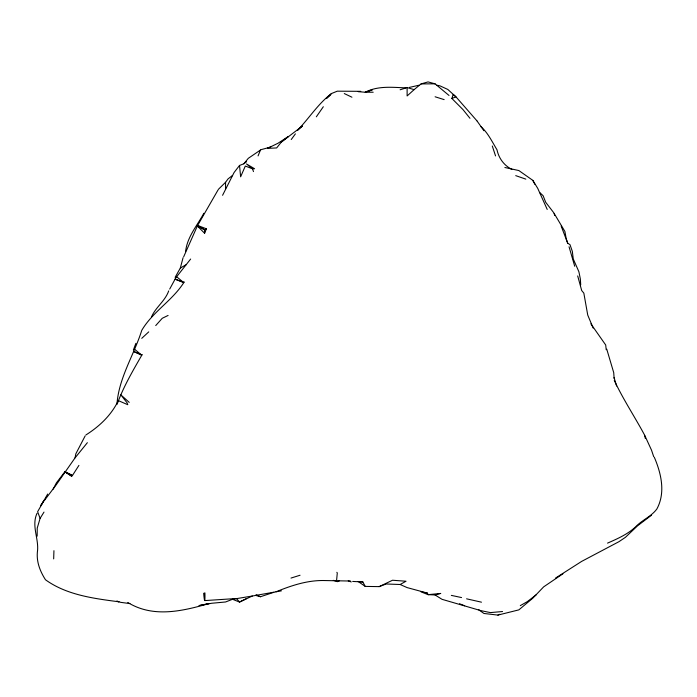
<?xml version="1.0" encoding="UTF-8"?>
<svg xmlns="http://www.w3.org/2000/svg" width="697" height="697" viewBox="0 0 697 697"><rect width="100%" height="100%" fill="white"/><g stroke="black" fill="none" stroke-linecap="round" stroke-linejoin="round"><path stroke-width="1.05" d="M204.604 600.579L204.082 593.008C204.195 603.402 205.188 602.914 204.927 592.886M37.168 536.167L37.237 528.065L40.104 518.35L43.998 512.095M53.669 558.898L53.939 550.682M116.983 403.885C118.952 377.486 134.051 354.921 141.761 330.334C152.852 311.507 172.647 300.512 184.217 281.945L183.599 282.233L175.078 279.157L169.693 289.089M44.538 500.289L56.178 484.877L75.076 457.842L87.369 442.682M75.076 457.842L75.825 453.843L85.165 435.895M185.646 251.164C187.336 236.666 197.207 225.645 203.829 213.282M37.019 513.332C31.095 526.139 39.337 539.042 37.368 552.181C36.462 562.235 40.199 571.479 45.471 579.756C66.581 595.029 93.72 598.505 119.004 601.807L116.939 601.206M175.121 277.336L180.323 268.066L183.058 257.733M469.961 118.29L462.982 109.595L451.865 98.46L453.181 94.409L455.995 96.883L477.044 120.947M117.148 404.094C123.386 386.931 132.691 371.031 141.761 355.243L134.774 349.38M133.38 349.999L135.871 343.368M151.484 316.969C155.536 307.333 165.154 301.078 168.7 290.902M183.66 256.818L197.347 225.985L204.604 233.26L206.408 228.816L197.626 225.445L218.135 189.793M258.064 155.893L260.469 150.029L261.175 149.628L270.689 147.058L267.456 148.374L276.657 147.938L281.422 141.988L302.367 126.079L297.532 130.304C309.154 118.237 318.128 103.679 331.554 93.503L337.287 91.176L360.741 91.333M222.578 195.291L234.079 172.525L239.524 165.442L243.828 163.804L246.503 161.748M53.181 489.146L56.37 482.925L64.891 471.721L72.462 475.476L78.918 465.387M47.675 494.034L37.612 511.729L40.104 518.35M43.998 500.507L40.487 506.013L44.625 499.618M176.672 276.718L175.078 279.157L183.66 282.581L176.672 276.718L190.638 259.04M316.333 116.817L323.321 106.728M291.25 139.522L295.389 133.868M218.57 189.157L225.558 182.3L228.058 178.894L232.537 175.417M243.828 163.804L248.298 158.324L260.469 150.029M155.727 325.569L162.253 318.285L168.09 315.445M562.923 573.805L543.651 586.865L532.813 598.183L518.847 609.875L497.893 615.094L483.927 613.465L478.691 609.736M331.554 93.503L326.335 98.556L330.3 95.08M141.761 338.341L148.74 331.877M414.096 89.643L407.118 95.959L407.118 87.552L414.096 89.643L421.084 83.901L428.063 81.906L435.05 83.832L449.016 95.463M536.307 594.715L527.324 601.633L520.293 605.632M651.521 515.196L637.555 525.808L625.427 537.317L618.988 541.665L581.69 561.373L555.509 578.083M281.422 141.988L288.401 136.446L278.033 143.233L267.456 148.374M85.897 434.972C99.444 426.39 111.224 415.29 118.324 400.618L127.795 404.713L127.054 402.788L120.808 394.833L129.241 402.378M180.323 268.066L186.055 264.755M379.185 586.621L386.164 583.99L400.13 584.504L406.029 581.237L392.516 580.244L379.185 586.621L365.219 586.404L358.232 581.542M206.408 228.816L204.535 229.818L197.347 225.985M246.503 598.584L239.524 602.06L232.537 599.289L225.558 601.981L211.592 603.271L198.994 605.588L209.3 603.48C182.562 611.103 153.418 618.195 127.795 602.496M281.422 590.847L252.27 596.031L239.524 602.06L236.449 598.514L204.927 600.579M497.893 615.094L499.644 614.292M607.54 543.12C617.411 538.798 627.448 534.399 635.464 526.993C641.885 520.128 651.233 516.625 656.862 508.993C665.74 492.683 661.226 473.411 654.3 457.232M142.301 354.52L141.657 354.773L133.632 351.471L141.761 355.243M451.865 98.46L455.995 96.883L447.814 89.443L440.016 85.879L436.949 85.234M333.297 580.348L337.287 581.629L339.282 580.932M276.021 591.797C291.085 585.663 306.663 580.427 323.155 580.514L350.495 581.045M255.755 595.421L260.469 596.737L273.79 592.328M369.044 90.959L372.198 89.93L365.219 92.231L358.232 91.682M400.13 89.782L407.118 87.552M290.998 578.074L300.05 575.243M435.05 594.95L440.757 593.435L428.063 594.654L421.084 591.884L427.392 593.095L428.063 594.654L435.05 594.95L442.029 599.324L480.817 610.624L490.461 612.602L502.554 611.522M409.453 87.395L419.132 85.2M232.537 599.289L252.27 596.031M421.084 83.901L435.05 83.832M373.191 92.213L365.219 92.231C377.844 85.653 392.01 87.334 405.584 87.866M352.682 581.437L362.876 581.96L365.219 586.404M359.164 581.62L362.876 581.96M504.881 167.498L518.847 170.547L532.813 180.357L537.727 188.347L547.223 209.44M464.655 605.763L459.489 603.733M129.912 603.576L120.808 602.365L116.826 601.189M451.342 595.386L461.545 597.564M481.479 602.182L466.598 598.819M427.392 593.095L407.118 587.597L400.13 584.504M435.102 96.778L444.146 99.619M515.719 175.635L525.826 179.129M348.256 580.767L351.253 581.96M344.266 93.555L351.933 97.205M256.104 594.759L260.469 596.737M72.462 475.476L64.899 471.782L71.93 476.373L64.952 471.703M561.172 226.072L567.724 243.244L569.998 244.664L572.342 251.382L573.248 258.918L578.902 271.778L580.357 279.009L580.723 284.838M197.626 225.445L204.535 229.818L204.604 233.26M511.859 169.423C504.009 165.389 498.799 158.332 496.978 149.75C492.117 141.787 488.057 133.04 481.043 126.697M337.287 581.629L336.529 581.045L337.287 573.03L336.851 572.298M539.792 192.599L543.102 195.691L545.69 202.261L553.758 212.768L564.91 231.482L566.034 237.747M590.899 323.87L605.702 345.006L606.216 349.746M477.131 121.104L483.927 130.731M614.275 380.379C623.118 399.303 634.671 416.632 644.542 434.989M532.813 180.357L534.86 184.322M644.847 435.642L651.521 450.157L653.699 456.674M593.156 328.06L587.737 315.061L583.833 293.123L581.69 290.527L577.691 275.925M253.49 171.584L252.488 168.805L246.503 163.961L254.571 168.752L252.488 168.805L245.309 166.043L240.631 176.803L239.524 165.442M566.225 238.783L567.724 243.244M492.291 145.987L495.55 155.928M574.711 266.263L569.048 246.747M614.066 377.556L616.61 385.999M554.132 213.517L554.716 215.478M606.756 349.153L613.717 372.634L614.135 378.436M644.69 435.381L645.317 438.474M225.558 182.3L225.558 189.053"/></g></svg>
